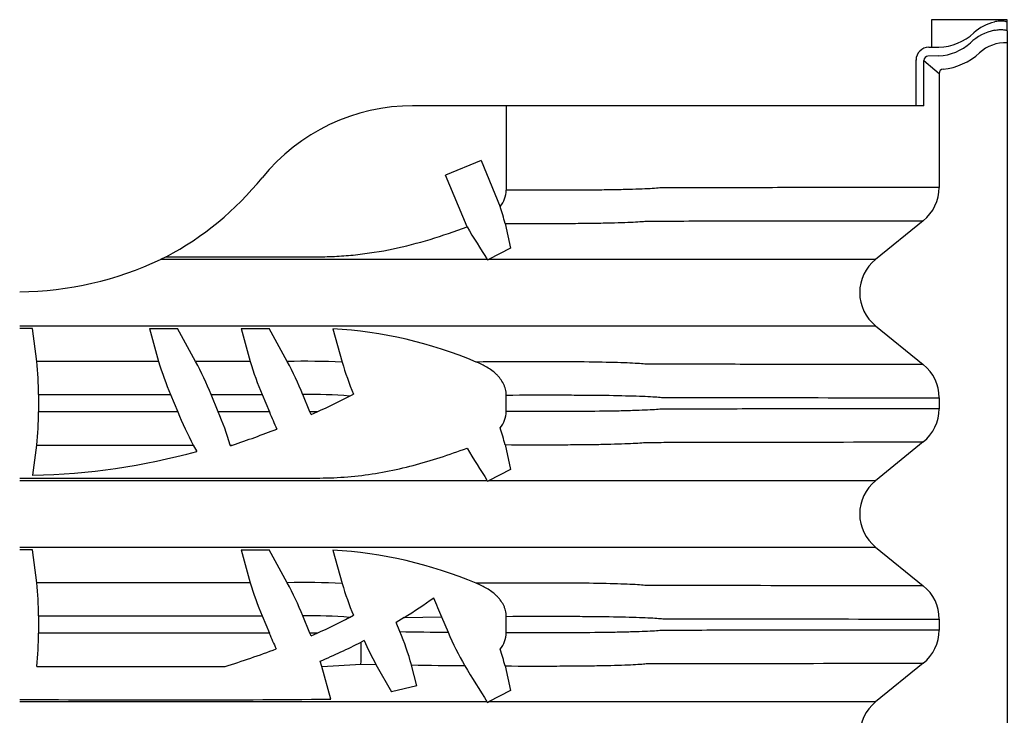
# Model space of a CAD drawing. Header units: millimetres. Extents: x -455371 to 117772, y -78417 to 116564.
# Drawn here: x -53491.9 to -53261.5, y 66848.3 to 67010.7 of the extents above; entities that cross this region are included whole.
import ezdxf

# ---------------------------------------------------------------- set-up
doc = ezdxf.new("R2010")
doc.units = ezdxf.units.MM
doc.layers.get('0').update_dxf_attribs({"color": 255})
doc.layers.add('BETON-STOP', color=141, linetype='Continuous')

# ---------------------------------------------------------------- blocks, each defined once
blk = doc.blocks.new('Bet.Stop. H 50')
at = {"layer": 'BETON-STOP'}
for p, q in [((20165.413, 9971.379), (20163.646, 9971.379)), ((20163.646, 9971.379), (20163.646, 9970.739)), ((20165.413, 9971.318), (20165.413, 9971.379)), ((20165.413, 9971.118), (20165.413, 9971.318)), ((20165.413, 9971.118), (20165.413, 9970.844)), ((20163.587, 9970.739), (20163.821, 9970.739)), ((20165.413, 9970.844), (20165.413, 9942.3)), ((20163.817, 9970.538), (20163.567, 9970.529)), ((20163.29, 9969.379), (20163.29, 9970.443)), ((20163.472, 9969.379), (20163.472, 9970.43)), ((20163.472, 9970.43), (20163.73, 9970.211)), ((20163.73, 9970.211), (20163.829, 9970.13)), ((20163.829, 9970.13), (20163.829, 9967.476)), ((20151.582, 9969.379), (20151.563, 9969.379)), ((20153.745, 9969.379), (20151.582, 9969.379)), ((20163.472, 9969.379), (20153.745, 9969.379)), ((20153.745, 9969.379), (20153.745, 9967.413)), ((20153.159, 9968.105), (20152.333, 9967.763)), ((20153.159, 9968.105), (20153.604, 9967.029)), ((20152.831, 9966.56), (20152.333, 9967.763)), ((20153.718, 9966.64), (20153.845, 9966.065)), ((20163.459, 9966.703), (20162.347, 9965.801)), ((20153.845, 9966.065), (20153.33, 9965.801)), ((20145.826, 9965.863), (20145.694, 9965.801)), ((20153.302, 9965.801), (20153.309, 9965.79)), ((20153.309, 9965.79), (20153.33, 9965.801)), ((20142.713, 9964.194), (20142.413, 9964.194)), ((20142.812, 9963.427), (20142.713, 9964.194)), ((20145.437, 9964.194), (20146.087, 9964.194)), ((20145.437, 9964.194), (20145.649, 9963.427)), ((20146.511, 9963.427), (20146.087, 9964.194)), ((20147.571, 9964.194), (20148.22, 9964.194)), ((20147.571, 9964.194), (20147.782, 9963.427)), ((20148.644, 9963.427), (20148.22, 9964.194)), ((20149.707, 9964.186), (20149.922, 9963.41)), ((20162.347, 9964.256), (20163.459, 9963.354)), ((20145.649, 9963.427), (20142.812, 9963.427)), ((20147.782, 9963.427), (20146.511, 9963.427)), ((20142.85, 9962.654), (20142.85, 9962.253)), ((20142.85, 9962.654), (20145.927, 9962.654)), ((20145.927, 9962.654), (20146.093, 9962.253)), ((20146.873, 9962.654), (20148.061, 9962.654)), ((20147.039, 9962.253), (20146.873, 9962.654)), ((20148.061, 9962.654), (20148.227, 9962.253)), ((20149.172, 9962.253), (20149.006, 9962.654)), ((20150.096, 9962.621), (20150.188, 9962.669)), ((20153.745, 9962.263), (20153.745, 9962.644)), ((20163.829, 9962.581), (20163.829, 9962.326)), ((20146.093, 9962.253), (20142.85, 9962.253)), ((20148.227, 9962.253), (20147.039, 9962.253)), ((20149.341, 9962.253), (20149.172, 9962.253)), ((20149.198, 9962.189), (20149.172, 9962.253)), ((20149.198, 9962.189), (20149.341, 9962.253)), ((20163.459, 9961.553), (20162.347, 9960.651)), ((20142.722, 9960.779), (20142.812, 9961.48)), ((20146.455, 9961.48), (20146.537, 9961.332)), ((20147.317, 9961.48), (20147.371, 9961.48)), ((20147.322, 9961.464), (20147.317, 9961.48)), ((20147.322, 9961.464), (20147.371, 9961.48)), ((20153.718, 9961.49), (20153.845, 9960.915)), ((20153.845, 9960.915), (20153.33, 9960.651)), ((20142.713, 9960.779), (20142.722, 9960.779)), ((20153.302, 9960.651), (20153.309, 9960.64)), ((20153.309, 9960.64), (20153.33, 9960.651)), ((20142.713, 9959.044), (20142.413, 9959.044)), ((20142.812, 9958.277), (20142.713, 9959.044)), ((20147.571, 9959.044), (20148.22, 9959.044)), ((20147.571, 9959.044), (20147.782, 9958.277)), ((20148.644, 9958.277), (20148.22, 9959.044)), ((20149.707, 9959.036), (20149.922, 9958.26)), ((20162.347, 9959.106), (20163.459, 9958.204)), ((20142.85, 9957.504), (20142.85, 9957.103)), ((20142.85, 9957.504), (20148.061, 9957.504)), ((20148.061, 9957.504), (20148.227, 9957.103)), ((20149.172, 9957.103), (20149.006, 9957.504)), ((20150.096, 9957.471), (20150.188, 9957.519)), ((20151.368, 9957.468), (20151.182, 9957.355)), ((20151.368, 9957.468), (20152.235, 9957.48)), ((20152.235, 9957.48), (20152.39, 9957.125)), ((20153.745, 9957.113), (20153.745, 9957.494)), ((20163.829, 9957.431), (20163.829, 9957.176)), ((20151.268, 9957.14), (20151.182, 9957.355)), ((20148.227, 9957.103), (20142.85, 9957.103)), ((20149.341, 9957.103), (20149.172, 9957.103)), ((20149.198, 9957.039), (20149.172, 9957.103)), ((20149.198, 9957.039), (20149.341, 9957.103)), ((20150.435, 9956.932), (20150.363, 9956.895)), ((20149.45, 9956.331), (20149.414, 9956.452)), ((20149.45, 9956.331), (20150.362, 9956.381)), ((20149.659, 9955.569), (20149.45, 9956.331)), ((20150.362, 9956.381), (20150.71, 9956.375)), ((20150.71, 9956.375), (20151.072, 9955.74)), ((20151.664, 9955.88), (20151.539, 9956.362)), ((20153.718, 9956.34), (20153.845, 9955.765)), ((20163.459, 9956.403), (20162.347, 9955.501)), ((20151.664, 9955.88), (20151.072, 9955.74)), ((20153.845, 9955.765), (20153.33, 9955.501)), ((20153.302, 9955.501), (20153.309, 9955.49)), ((20153.309, 9955.49), (20153.33, 9955.501))]:
    blk.add_line(p, q, dxfattribs=at)
for centre, radius, start, end in [((20165.364, 9970.266), 1.088, 103.2415, 132.1088), ((20163.774, 9972.009), 1.271, 272.1402, 312.59), ((20165.372, 9969.954), 1.207, 102.3737, 132.59), ((20163.585, 9970.443), 0.295, 89.6766, 180.1747), ((20163.774, 9971.693), 1.155, 272.1402, 312.59), ((20165.372, 9969.954), 0.891, 87.3356, 132.59), ((20163.571, 9970.431), 0.0986, 91.8654, 180.1303), ((20163.774, 9971.693), 1.471, 275.6274, 312.59), ((20163.927, 9970.13), 0.0986, 95.3679, 180.124), ((20151.579, 9964.842), 4.536, 89.9602, 140.914), ((20142.413, 9972.279), 7.267, 298.0113, 320.9698), ((20153.112, 9967.427), 0.633, 321.1137, 358.7361), ((20162.833, 9967.477), 0.995, 308.9229, 359.9147), ((20149.391, 9965.593), 4.451, 13.5966, 18.8246), ((20183.703, 9985.2), 36.063, 211.1227, 212.5434), ((20142.361, 9972.802), 7.753, 270.3864, 295.4591), ((20149.161, 6255.787), 3710.016, 89.936044, 90.053545), ((20162.969, 9965.029), 0.992, 128.8507, 231.1493), ((20149.128, 9954.088), 10.115, 67.204, 86.7172), ((20136.104, 9962.706), 6.746, 359.5571, 6.1329), ((20152.66, 9965.517), 7.316, 196.6017, 203.0391), ((20139.071, 9959.474), 8.425, 22.177, 27.9825), ((20154.792, 9965.517), 7.315, 196.6014, 203.039), ((20149.021, 9943.041), 20.389, 87.4673, 91.0599), ((20141.203, 9959.473), 8.426, 22.1768, 27.9822), ((20156.803, 9965.456), 7.179, 196.5599, 202.8486), ((20162.833, 9962.58), 0.996, 0.0934, 51.069), ((20149.217, 9951.474), 11.182, 85.4915, 91.0836), ((20142.413, 9977.429), 16.682, 294.537, 297.423), ((20136.342, 9962.189), 6.508, 353.7467, 0.5633), ((20153.834, 9965.405), 8.358, 202.1536, 208.006), ((20140.445, 9959.44), 7.168, 16.5353, 23.1054), ((20158.037, 9966.311), 10.616, 202.4727, 204.8258), ((20153.112, 9962.277), 0.633, 321.1137, 358.7361), ((20162.833, 9962.327), 0.995, 308.9229, 359.9147), ((20140.991, 9980.691), 20.242, 288.3716, 291.4739), ((20149.391, 9960.443), 4.451, 13.5966, 18.8246), ((20142.413, 9976.363), 15.586, 271.1353, 285.3434), ((20183.71, 9980.055), 36.071, 211.1229, 212.5432), ((20162.969, 9959.879), 0.992, 128.8507, 231.1493), ((20149.128, 9948.938), 10.115, 67.204, 86.7172), ((20136.104, 9957.556), 6.746, 359.5571, 6.1329), ((20154.792, 9960.367), 7.315, 196.6014, 203.039), ((20149.021, 9937.891), 20.389, 87.4673, 91.0599), ((20141.203, 9954.323), 8.426, 22.1768, 27.9822), ((20156.803, 9960.306), 7.179, 196.5599, 202.8486), ((20162.833, 9957.43), 0.996, 0.0934, 51.069), ((20144.896, 9967.897), 12.274, 301.8239, 305.6812), ((20160.319, 9960.999), 8.817, 200.3864, 203.5188), ((20149.217, 9946.324), 11.182, 85.4915, 91.0836), ((20142.413, 9972.279), 16.682, 294.537, 297.423), ((20162.833, 9957.177), 0.995, 308.9229, 359.9147), ((20136.342, 9957.039), 6.508, 353.7467, 0.5633), ((20158.136, 9961.204), 10.725, 202.48, 204.6154), ((20157.015, 9959.842), 7.195, 203.8499, 208.8003), ((20156.262, 10280.381), 323.28, 269.11496, 269.31372), ((20144.869, 9954.482), 6.93, 15.7431, 22.5557), ((20159.079, 9959.981), 7.274, 203.1216, 209.9777), ((20153.112, 9957.127), 0.633, 321.1137, 358.7361), ((20142.413, 9972.279), 16.65, 286.695, 291.0224), ((20143.764, 9969.804), 14.498, 292.9378, 297.0784), ((20143.251, 9956.661), 7.116, 357.7431, 1.8822), ((20149.391, 9955.293), 4.451, 13.5966, 18.8246), ((20155.202, 10197.452), 241.117, 269.12954, 269.42423), ((20184.793, 9975.583), 37.349, 211.0006, 212.527), ((20145.734, 10331.754), 376.206, 269.49431, 270.5979), ((20162.969, 9954.729), 0.992, 128.8507, 231.1493)]:
    blk.add_arc(centre, radius, start, end, dxfattribs=at)
for points, knots in [([(20165.413, 9971.318), (20165.413, 9971.321), (20165.411, 9971.324), (20165.404, 9971.329), (20165.398, 9971.332), (20165.383, 9971.337), (20165.374, 9971.34), (20165.352, 9971.344), (20165.34, 9971.346), (20165.312, 9971.349), (20165.297, 9971.35), (20165.264, 9971.35), (20165.246, 9971.35), (20165.21, 9971.347), (20165.191, 9971.345), (20165.152, 9971.339), (20165.133, 9971.335), (20165.113, 9971.33)], [0, 0, 0, 0, 0.125, 0.125, 0.25, 0.25, 0.375, 0.375, 0.5, 0.5, 0.625, 0.625, 0.75, 0.75, 0.875, 0.875, 1, 1, 1, 1]), ([(20165.113, 9971.133), (20165.133, 9971.137), (20165.152, 9971.14), (20165.19, 9971.146), (20165.21, 9971.148), (20165.246, 9971.15), (20165.263, 9971.15), (20165.296, 9971.15), (20165.312, 9971.149), (20165.34, 9971.146), (20165.352, 9971.144), (20165.374, 9971.14), (20165.383, 9971.137), (20165.398, 9971.132), (20165.404, 9971.129), (20165.411, 9971.123), (20165.413, 9971.121), (20165.413, 9971.118)], [0, 0, 0, 0, 0.125, 0.125, 0.25, 0.25, 0.375, 0.375, 0.5, 0.5, 0.625, 0.625, 0.75, 0.75, 0.875, 0.875, 1, 1, 1, 1]), ([(20163.829, 9967.476), (20162.575, 9967.476), (20161.32, 9967.474), (20159.436, 9967.47), (20158.808, 9967.47), (20158.023, 9967.468), (20157.866, 9967.467), (20157.63, 9967.467), (20157.552, 9967.467), (20157.434, 9967.467), (20157.397, 9967.468), (20157.313, 9967.464), (20157.26, 9967.457), (20157.07, 9967.445), (20156.9, 9967.438), (20156.575, 9967.428), (20156.456, 9967.425), (20156.2, 9967.42), (20156.063, 9967.418), (20155.623, 9967.412), (20155.292, 9967.41), (20154.558, 9967.409), (20154.164, 9967.41), (20153.745, 9967.413)], [0, 0, 0, 0, 0.5, 0.5, 0.75, 0.75, 0.8125, 0.8125, 0.84375, 0.84375, 0.859375, 0.859375, 0.875, 0.875, 0.90625, 0.90625, 0.921875, 0.921875, 0.9375, 0.9375, 0.96875, 0.96875, 1, 1, 1, 1]), ([(20153.718, 9966.64), (20154.127, 9966.637), (20154.508, 9966.637), (20155.035, 9966.639), (20155.202, 9966.64), (20155.516, 9966.642), (20155.663, 9966.644), (20155.937, 9966.648), (20156.065, 9966.651), (20156.299, 9966.657), (20156.407, 9966.66), (20156.696, 9966.671), (20156.84, 9966.678), (20156.965, 9966.69), (20156.988, 9966.693), (20157.027, 9966.694), (20157.046, 9966.694), (20157.104, 9966.694), (20157.143, 9966.694), (20157.26, 9966.694), (20157.337, 9966.694), (20157.57, 9966.695), (20157.725, 9966.695), (20158.5, 9966.697), (20159.12, 9966.698), (20160.981, 9966.701), (20162.221, 9966.703), (20163.459, 9966.703)], [0, 0, 0, 0, 0.03125, 0.03125, 0.046875, 0.046875, 0.0625, 0.0625, 0.078125, 0.078125, 0.09375, 0.09375, 0.125, 0.125, 0.132813, 0.132813, 0.140625, 0.140625, 0.15625, 0.15625, 0.1875, 0.1875, 0.25, 0.25, 0.5, 0.5, 1, 1, 1, 1]), ([(20145.826, 9965.863), (20146.415, 9965.863), (20147.003, 9965.863), (20147.886, 9965.863), (20148.18, 9965.863), (20148.621, 9965.863), (20148.768, 9965.863), (20148.989, 9965.863), (20149.062, 9965.863), (20149.209, 9965.863), (20149.283, 9965.863), (20149.504, 9965.863), (20149.65, 9965.867), (20149.943, 9965.883), (20150.09, 9965.894), (20150.527, 9965.941), (20150.818, 9965.987), (20151.686, 9966.168), (20152.26, 9966.344), (20152.831, 9966.56)], [0, 0, 0, 0, 0.25, 0.25, 0.375, 0.375, 0.4375, 0.4375, 0.46875, 0.46875, 0.5, 0.5, 0.5625, 0.5625, 0.625, 0.625, 0.75, 0.75, 1, 1, 1, 1]), ([(20162.347, 9965.801), (20161.139, 9965.801), (20159.932, 9965.801), (20158.12, 9965.801), (20157.516, 9965.801), (20156.611, 9965.801), (20156.309, 9965.801), (20155.969, 9965.801), (20155.933, 9965.801), (20155.853, 9965.801), (20155.8, 9965.801), (20155.602, 9965.801), (20155.423, 9965.801), (20154.97, 9965.801), (20154.692, 9965.801), (20154.067, 9965.801), (20153.718, 9965.801), (20153.33, 9965.801)], [0, 0, 0, 0, 0.5, 0.5, 0.75, 0.75, 0.875, 0.875, 0.890625, 0.890625, 0.90625, 0.90625, 0.9375, 0.9375, 0.96875, 0.96875, 1, 1, 1, 1]), ([(20142.413, 9964.256), (20143.614, 9964.256), (20144.815, 9964.256), (20146.617, 9964.256), (20147.218, 9964.256), (20148.118, 9964.256), (20148.419, 9964.256), (20148.869, 9964.256), (20149.019, 9964.256), (20149.319, 9964.256), (20149.469, 9964.256), (20149.92, 9964.256), (20150.219, 9964.256), (20150.818, 9964.256), (20151.112, 9964.257), (20151.684, 9964.256), (20151.963, 9964.256), (20152.506, 9964.256), (20152.772, 9964.256), (20153.527, 9964.256), (20153.978, 9964.256), (20154.774, 9964.256), (20155.101, 9964.257), (20155.485, 9964.256), (20155.596, 9964.256), (20155.775, 9964.256), (20155.844, 9964.256), (20155.943, 9964.256), (20155.988, 9964.256), (20156.081, 9964.256), (20156.128, 9964.256), (20156.362, 9964.256), (20156.549, 9964.256), (20157.11, 9964.256), (20157.484, 9964.256), (20159.355, 9964.256), (20160.851, 9964.256), (20162.347, 9964.256)], [0, 0, 0, 0, 0.0625, 0.0625, 0.09375, 0.09375, 0.109375, 0.109375, 0.117188, 0.117188, 0.125, 0.125, 0.140625, 0.140625, 0.15625, 0.15625, 0.171875, 0.171875, 0.1875, 0.1875, 0.21875, 0.21875, 0.25, 0.25, 0.265625, 0.265625, 0.28125, 0.28125, 0.296875, 0.296875, 0.3125, 0.3125, 0.375, 0.375, 0.5, 0.5, 1, 1, 1, 1]), ([(20163.459, 9963.354), (20162.197, 9963.354), (20160.934, 9963.356), (20159.038, 9963.36), (20158.406, 9963.36), (20157.616, 9963.362), (20157.458, 9963.363), (20157.221, 9963.363), (20157.142, 9963.363), (20157.044, 9963.363), (20157.024, 9963.363), (20156.984, 9963.364), (20156.961, 9963.367), (20156.883, 9963.375), (20156.82, 9963.379), (20156.672, 9963.386), (20156.587, 9963.39), (20156.393, 9963.397), (20156.284, 9963.401), (20155.926, 9963.409), (20155.649, 9963.414), (20155.177, 9963.418), (20155.011, 9963.419), (20154.658, 9963.42), (20154.472, 9963.42), (20153.895, 9963.419), (20153.484, 9963.417), (20153.047, 9963.413)], [0, 0, 0, 0, 0.5, 0.5, 0.75, 0.75, 0.8125, 0.8125, 0.84375, 0.84375, 0.851563, 0.851563, 0.859375, 0.859375, 0.875, 0.875, 0.890625, 0.890625, 0.90625, 0.90625, 0.9375, 0.9375, 0.953125, 0.953125, 0.96875, 0.96875, 1, 1, 1, 1]), ([(20153.745, 9962.644), (20153.745, 9962.691), (20153.739, 9962.736), (20153.722, 9962.803), (20153.715, 9962.824), (20153.699, 9962.868), (20153.69, 9962.889), (20153.659, 9962.95), (20153.634, 9962.989), (20153.592, 9963.044), (20153.577, 9963.062), (20153.546, 9963.096), (20153.53, 9963.112), (20153.448, 9963.191), (20153.374, 9963.245), (20153.215, 9963.339), (20153.132, 9963.379), (20153.047, 9963.413)], [0, 0, 0, 0, 0.125, 0.125, 0.1875, 0.1875, 0.25, 0.25, 0.375, 0.375, 0.4375, 0.4375, 0.5, 0.5, 0.75, 0.75, 1, 1, 1, 1]), ([(20153.745, 9962.644), (20154.167, 9962.647), (20154.563, 9962.648), (20155.113, 9962.647), (20155.29, 9962.646), (20155.623, 9962.644), (20155.779, 9962.643), (20156.221, 9962.638), (20156.477, 9962.632), (20156.801, 9962.622), (20156.899, 9962.619), (20157.069, 9962.611), (20157.143, 9962.607), (20157.268, 9962.599), (20157.32, 9962.592), (20157.402, 9962.589), (20157.44, 9962.59), (20157.557, 9962.59), (20157.636, 9962.59), (20157.871, 9962.59), (20158.028, 9962.589), (20158.812, 9962.587), (20159.44, 9962.587), (20161.322, 9962.583), (20162.576, 9962.581), (20163.829, 9962.581)], [0, 0, 0, 0, 0.03125, 0.03125, 0.046875, 0.046875, 0.0625, 0.0625, 0.09375, 0.09375, 0.109375, 0.109375, 0.125, 0.125, 0.140625, 0.140625, 0.15625, 0.15625, 0.1875, 0.1875, 0.25, 0.25, 0.5, 0.5, 1, 1, 1, 1]), ([(20163.829, 9962.326), (20162.575, 9962.326), (20161.32, 9962.324), (20159.436, 9962.32), (20158.808, 9962.32), (20158.023, 9962.318), (20157.866, 9962.317), (20157.63, 9962.317), (20157.552, 9962.317), (20157.434, 9962.317), (20157.397, 9962.318), (20157.313, 9962.314), (20157.26, 9962.307), (20157.07, 9962.295), (20156.9, 9962.288), (20156.575, 9962.278), (20156.456, 9962.275), (20156.2, 9962.27), (20156.063, 9962.268), (20155.623, 9962.262), (20155.292, 9962.26), (20154.558, 9962.259), (20154.164, 9962.26), (20153.745, 9962.263)], [0, 0, 0, 0, 0.5, 0.5, 0.75, 0.75, 0.8125, 0.8125, 0.84375, 0.84375, 0.859375, 0.859375, 0.875, 0.875, 0.90625, 0.90625, 0.921875, 0.921875, 0.9375, 0.9375, 0.96875, 0.96875, 1, 1, 1, 1]), ([(20153.718, 9961.49), (20154.127, 9961.487), (20154.508, 9961.487), (20155.035, 9961.489), (20155.203, 9961.49), (20155.516, 9961.492), (20155.663, 9961.494), (20155.938, 9961.498), (20156.065, 9961.501), (20156.3, 9961.507), (20156.408, 9961.51), (20156.696, 9961.521), (20156.84, 9961.528), (20156.966, 9961.54), (20156.988, 9961.543), (20157.027, 9961.544), (20157.046, 9961.544), (20157.105, 9961.544), (20157.143, 9961.544), (20157.26, 9961.544), (20157.337, 9961.544), (20157.57, 9961.545), (20157.725, 9961.545), (20158.5, 9961.547), (20159.12, 9961.548), (20160.981, 9961.551), (20162.221, 9961.553), (20163.459, 9961.553)], [0, 0, 0, 0, 0.03125, 0.03125, 0.046875, 0.046875, 0.0625, 0.0625, 0.078125, 0.078125, 0.09375, 0.09375, 0.125, 0.125, 0.132812, 0.132812, 0.140625, 0.140625, 0.15625, 0.15625, 0.1875, 0.1875, 0.25, 0.25, 0.5, 0.5, 1, 1, 1, 1]), ([(20142.413, 9960.713), (20144.167, 9960.713), (20145.921, 9960.713), (20148.113, 9960.713), (20148.552, 9960.713), (20149.1, 9960.713), (20149.209, 9960.713), (20149.429, 9960.713), (20149.538, 9960.715), (20149.865, 9960.726), (20150.082, 9960.742), (20150.728, 9960.815), (20151.155, 9960.898), (20151.998, 9961.117), (20152.416, 9961.253), (20152.831, 9961.41)], [0, 0, 0, 0, 0.5, 0.5, 0.625, 0.625, 0.65625, 0.65625, 0.6875, 0.6875, 0.75, 0.75, 0.875, 0.875, 1, 1, 1, 1]), ([(20153.302, 9960.651), (20152.926, 9960.651), (20152.527, 9960.651), (20151.896, 9960.651), (20151.68, 9960.651), (20151.238, 9960.651), (20151.012, 9960.651), (20150.332, 9960.651), (20149.873, 9960.651), (20149.174, 9960.651), (20148.941, 9960.651), (20148.475, 9960.651), (20148.242, 9960.651), (20146.143, 9960.651), (20144.278, 9960.651), (20142.413, 9960.651)], [0, 0, 0, 0, 0.125, 0.125, 0.1875, 0.1875, 0.25, 0.25, 0.375, 0.375, 0.4375, 0.4375, 0.5, 0.5, 1, 1, 1, 1]), ([(20162.347, 9960.651), (20161.139, 9960.651), (20159.932, 9960.651), (20158.12, 9960.651), (20157.516, 9960.651), (20156.611, 9960.651), (20156.309, 9960.651), (20155.969, 9960.651), (20155.933, 9960.651), (20155.853, 9960.651), (20155.8, 9960.651), (20155.602, 9960.651), (20155.423, 9960.651), (20154.97, 9960.651), (20154.692, 9960.651), (20154.067, 9960.651), (20153.718, 9960.651), (20153.33, 9960.651)], [0, 0, 0, 0, 0.5, 0.5, 0.75, 0.75, 0.875, 0.875, 0.890625, 0.890625, 0.90625, 0.90625, 0.9375, 0.9375, 0.96875, 0.96875, 1, 1, 1, 1]), ([(20142.413, 9959.106), (20143.614, 9959.106), (20144.815, 9959.106), (20146.617, 9959.106), (20147.218, 9959.106), (20148.118, 9959.106), (20148.419, 9959.106), (20148.869, 9959.106), (20149.019, 9959.106), (20149.319, 9959.106), (20149.469, 9959.106), (20149.92, 9959.106), (20150.219, 9959.106), (20150.818, 9959.106), (20151.112, 9959.107), (20151.684, 9959.106), (20151.963, 9959.106), (20152.506, 9959.106), (20152.772, 9959.106), (20153.527, 9959.106), (20153.978, 9959.106), (20154.774, 9959.106), (20155.101, 9959.107), (20155.485, 9959.106), (20155.596, 9959.106), (20155.775, 9959.106), (20155.844, 9959.106), (20155.943, 9959.106), (20155.988, 9959.106), (20156.081, 9959.106), (20156.128, 9959.106), (20156.362, 9959.106), (20156.549, 9959.106), (20157.11, 9959.106), (20157.484, 9959.106), (20159.355, 9959.106), (20160.851, 9959.106), (20162.347, 9959.106)], [0, 0, 0, 0, 0.0625, 0.0625, 0.09375, 0.09375, 0.109375, 0.109375, 0.117188, 0.117188, 0.125, 0.125, 0.140625, 0.140625, 0.15625, 0.15625, 0.171875, 0.171875, 0.1875, 0.1875, 0.21875, 0.21875, 0.25, 0.25, 0.265625, 0.265625, 0.28125, 0.28125, 0.296875, 0.296875, 0.3125, 0.3125, 0.375, 0.375, 0.5, 0.5, 1, 1, 1, 1]), ([(20163.459, 9958.204), (20162.197, 9958.204), (20160.934, 9958.206), (20159.038, 9958.21), (20158.406, 9958.21), (20157.616, 9958.212), (20157.458, 9958.213), (20157.221, 9958.213), (20157.142, 9958.213), (20157.044, 9958.213), (20157.024, 9958.213), (20156.984, 9958.214), (20156.961, 9958.217), (20156.883, 9958.225), (20156.82, 9958.229), (20156.672, 9958.236), (20156.587, 9958.24), (20156.393, 9958.247), (20156.284, 9958.251), (20155.926, 9958.259), (20155.649, 9958.264), (20155.177, 9958.268), (20155.011, 9958.269), (20154.658, 9958.27), (20154.472, 9958.27), (20153.895, 9958.269), (20153.484, 9958.267), (20153.047, 9958.263)], [0, 0, 0, 0, 0.5, 0.5, 0.75, 0.75, 0.8125, 0.8125, 0.84375, 0.84375, 0.851562, 0.851562, 0.859375, 0.859375, 0.875, 0.875, 0.890625, 0.890625, 0.90625, 0.90625, 0.9375, 0.9375, 0.953125, 0.953125, 0.96875, 0.96875, 1, 1, 1, 1]), ([(20153.745, 9957.494), (20153.745, 9957.541), (20153.739, 9957.586), (20153.722, 9957.653), (20153.715, 9957.674), (20153.699, 9957.718), (20153.69, 9957.739), (20153.659, 9957.8), (20153.634, 9957.839), (20153.592, 9957.894), (20153.577, 9957.912), (20153.546, 9957.946), (20153.53, 9957.962), (20153.448, 9958.041), (20153.374, 9958.095), (20153.215, 9958.189), (20153.132, 9958.229), (20153.047, 9958.263)], [0, 0, 0, 0, 0.125, 0.125, 0.1875, 0.1875, 0.25, 0.25, 0.375, 0.375, 0.4375, 0.4375, 0.5, 0.5, 0.75, 0.75, 1, 1, 1, 1]), ([(20153.745, 9957.494), (20154.167, 9957.497), (20154.563, 9957.498), (20155.113, 9957.497), (20155.29, 9957.496), (20155.623, 9957.494), (20155.779, 9957.493), (20156.221, 9957.488), (20156.477, 9957.482), (20156.801, 9957.472), (20156.899, 9957.469), (20157.069, 9957.461), (20157.143, 9957.457), (20157.268, 9957.449), (20157.32, 9957.442), (20157.402, 9957.439), (20157.44, 9957.44), (20157.557, 9957.44), (20157.636, 9957.44), (20157.871, 9957.44), (20158.028, 9957.439), (20158.812, 9957.437), (20159.44, 9957.437), (20161.322, 9957.433), (20162.576, 9957.431), (20163.829, 9957.431)], [0, 0, 0, 0, 0.03125, 0.03125, 0.046875, 0.046875, 0.0625, 0.0625, 0.09375, 0.09375, 0.109375, 0.109375, 0.125, 0.125, 0.140625, 0.140625, 0.15625, 0.15625, 0.1875, 0.1875, 0.25, 0.25, 0.5, 0.5, 1, 1, 1, 1]), ([(20163.829, 9957.176), (20162.575, 9957.176), (20161.32, 9957.174), (20159.436, 9957.17), (20158.808, 9957.17), (20158.023, 9957.168), (20157.866, 9957.167), (20157.63, 9957.167), (20157.552, 9957.167), (20157.434, 9957.167), (20157.397, 9957.168), (20157.313, 9957.164), (20157.26, 9957.157), (20157.07, 9957.145), (20156.9, 9957.138), (20156.575, 9957.128), (20156.456, 9957.125), (20156.2, 9957.12), (20156.063, 9957.118), (20155.623, 9957.112), (20155.292, 9957.11), (20154.558, 9957.109), (20154.164, 9957.11), (20153.745, 9957.113)], [0, 0, 0, 0, 0.5, 0.5, 0.75, 0.75, 0.8125, 0.8125, 0.84375, 0.84375, 0.859375, 0.859375, 0.875, 0.875, 0.90625, 0.90625, 0.921875, 0.921875, 0.9375, 0.9375, 0.96875, 0.96875, 1, 1, 1, 1]), ([(20153.718, 9956.34), (20154.127, 9956.337), (20154.508, 9956.337), (20155.035, 9956.339), (20155.203, 9956.34), (20155.516, 9956.342), (20155.663, 9956.344), (20155.938, 9956.348), (20156.065, 9956.351), (20156.3, 9956.357), (20156.408, 9956.36), (20156.696, 9956.371), (20156.84, 9956.378), (20156.966, 9956.39), (20156.988, 9956.393), (20157.027, 9956.394), (20157.046, 9956.394), (20157.105, 9956.394), (20157.143, 9956.394), (20157.26, 9956.394), (20157.337, 9956.394), (20157.57, 9956.395), (20157.725, 9956.395), (20158.5, 9956.397), (20159.12, 9956.398), (20160.981, 9956.401), (20162.221, 9956.403), (20163.459, 9956.403)], [0, 0, 0, 0, 0.03125, 0.03125, 0.046875, 0.046875, 0.0625, 0.0625, 0.078125, 0.078125, 0.09375, 0.09375, 0.125, 0.125, 0.132813, 0.132813, 0.140625, 0.140625, 0.15625, 0.15625, 0.1875, 0.1875, 0.25, 0.25, 0.5, 0.5, 1, 1, 1, 1]), ([(20153.302, 9955.501), (20152.926, 9955.501), (20152.527, 9955.501), (20151.896, 9955.501), (20151.68, 9955.501), (20151.238, 9955.501), (20151.012, 9955.501), (20150.332, 9955.501), (20149.873, 9955.501), (20149.174, 9955.501), (20148.941, 9955.501), (20148.475, 9955.501), (20148.242, 9955.501), (20146.143, 9955.501), (20144.278, 9955.501), (20142.413, 9955.501)], [0, 0, 0, 0, 0.125, 0.125, 0.1875, 0.1875, 0.25, 0.25, 0.375, 0.375, 0.4375, 0.4375, 0.5, 0.5, 1, 1, 1, 1]), ([(20162.347, 9955.501), (20161.139, 9955.501), (20159.932, 9955.501), (20158.12, 9955.501), (20157.516, 9955.501), (20156.611, 9955.501), (20156.309, 9955.501), (20155.969, 9955.501), (20155.933, 9955.501), (20155.853, 9955.501), (20155.8, 9955.501), (20155.602, 9955.501), (20155.423, 9955.501), (20154.97, 9955.501), (20154.692, 9955.501), (20154.067, 9955.501), (20153.718, 9955.501), (20153.33, 9955.501)], [0, 0, 0, 0, 0.5, 0.5, 0.75, 0.75, 0.875, 0.875, 0.890625, 0.890625, 0.90625, 0.90625, 0.9375, 0.9375, 0.96875, 0.96875, 1, 1, 1, 1])]:
    blk.add_open_spline(points, degree=3, knots=knots, dxfattribs=at)
for points in [[(20142.812, 9961.48), (20144.026, 9961.48), (20145.241, 9961.48), (20146.455, 9961.48)], [(20147.782, 9958.277), (20146.125, 9958.277), (20144.468, 9958.277), (20142.812, 9958.277)], [(20142.812, 9956.33), (20144.273, 9956.33), (20145.735, 9956.33), (20147.197, 9956.33)]]:
    blk.add_open_spline(points, degree=3, dxfattribs=at)

msp = doc.modelspace()

# ---------------------------------------------------------------- block references
at = {"xscale": 10.01836209701863, "yscale": 10.01836209701863, "zscale": 10.01836209701863}
msp.add_blockref('Bet.Stop. H 50', (-255285.89, -32886.23), dxfattribs=at)

doc.saveas('drawing.dxf')
